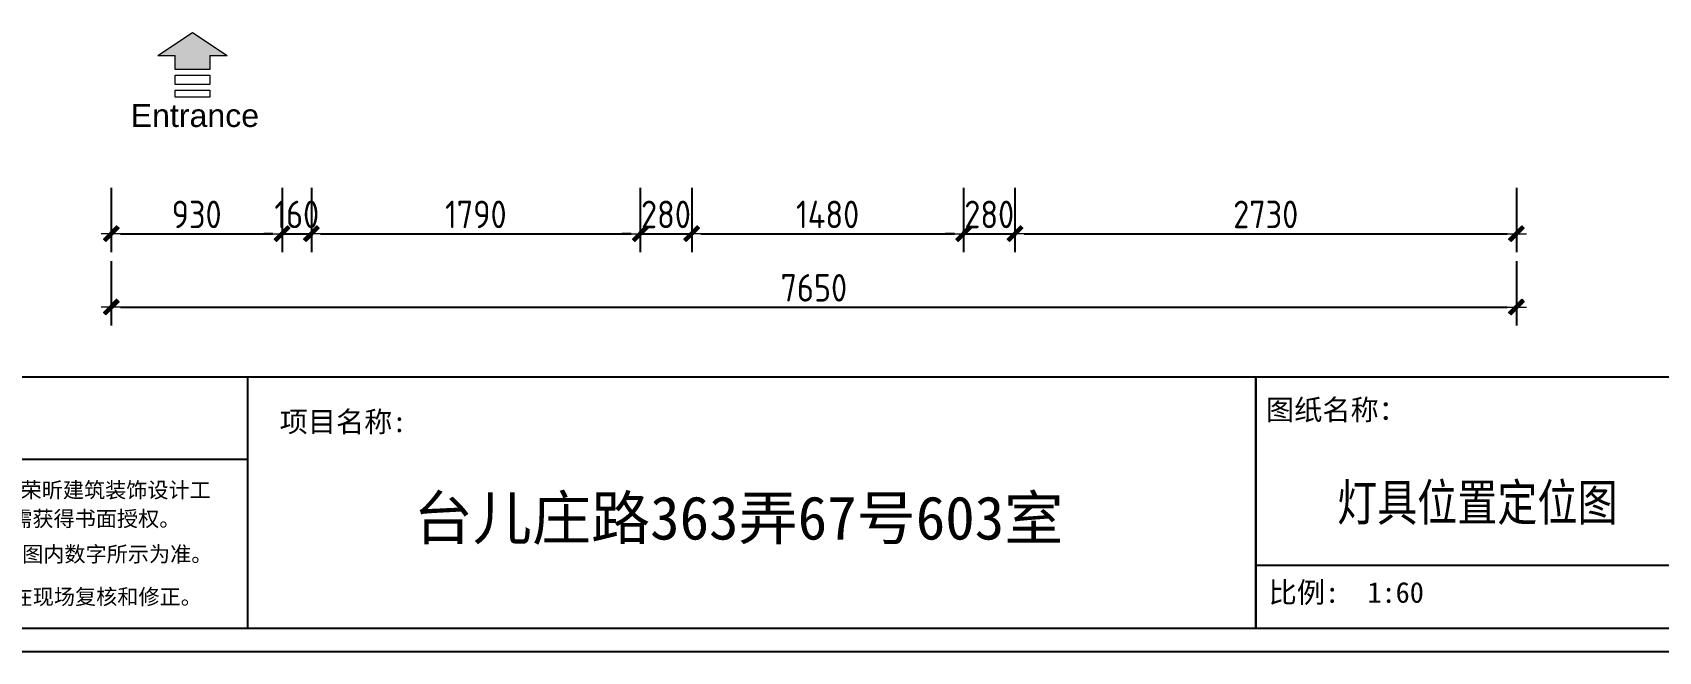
# Model space of a CAD drawing. Header units: millimetres. Extents: x -58733 to 427521, y -235734 to 553534.
# Drawn here: x 280357 to 289209, y -205312 to -201939 of the extents above; entities that cross this region are included whole.
import ezdxf

# ---------------------------------------------------------------- set-up
doc = ezdxf.new("R2010")
doc.units = ezdxf.units.MM
for name, color, linetype, lineweight in [('0－图框', 8, 'Continuous', 0), ('P－墙体', 255, 'Continuous', 15), ('墙体', 7, 'Continuous', 30)]:
    doc.layers.add(name, color=color, linetype=linetype, lineweight=lineweight)
doc.layers.add('图框', color=251, linetype='Continuous')
doc.layers.add('目录文字', color=8, linetype='Continuous')
doc.styles.add('-仿宋_GB2312', font='simsun.ttc', dxfattribs={"width": 0.8})
doc.styles.add('CCD_DIM', font='ARCHS.SHX')
doc.styles.get("Standard").update_dxf_attribs({"font": 'simsun.ttc'})
doc.styles.add('宋体', font='simsun.ttc', dxfattribs={"height": 120})
doc.styles.add('黑体', font='simhei.ttf')
doc.dimstyles.new('海龍1：50', dxfattribs={"dimscale": 50, "dimtxt": 3, "dimasz": 1, "dimexe": 2, "dimexo": 2, "dimgap": 0.6, "dimtad": 1, "dimdec": 0, "dimrnd": 5, "dimdsep": 46, "dimtxsty": 'CCD_DIM', "dimblk": 'WS-cj', "dimcen": 1, "dimclrd": 242, "dimclre": 242, "dimclrt": 2, "dimadec": 0, "dimazin": 2, "dimtfac": 1, "dimtdec": 0, "dimtix": 1, "dimtmove": 2, "dimatfit": 3, "dimldrblk": 'CCD_Leader_Arrow', "dimfxl": 5, "dimfxlon": 1, "dimtolj": 1, "dimarcsym": 0})

# ---------------------------------------------------------------- blocks, each defined once
blk = doc.blocks.new('图框1比60')
at = {"color": 8}
blk.add_line((176692.2, 45797.4), (176692.2, 44296.7), dxfattribs=at)
at = {"layer": '图框', "color": 8}
for p, q in [((161809.2, 45797.4), (185898.1, 45797.4)), ((161809.2, 45797.4), (185898.1, 45797.4)), ((170674.9, 45797.4), (170674.9, 44296.7)), ((176692.2, 45797.4), (176692.2, 44296.7)), ((170674.9, 45304.6), (166464.8, 45304.6)), ((179360, 44671.9), (176692.2, 44671.9)), ((161809.2, 44296.7), (185898.1, 44296.7))]:
    blk.add_line(p, q, dxfattribs=at)
at = {"layer": '图框', "color": 121}
blk.add_line((161669.6, 44157.2), (186037.7, 44157.2), dxfattribs=at)
at = {"layer": '目录文字', "color": 8, "width": 0.999898}
for s, height, style, p in [('图纸名称：', 123.34, '黑体', (176753.5, 45539.7)), ('项目名称:', 123.34, '黑体', (170865.8, 45468.1)), ('1. 本设计之知识产权属上海易路荣昕建筑装饰设计工', 92.507, '黑体', (167490.6, 45075.6)), ('台儿庄路363弄67号603室', 258.725, '宋体', (171665.9, 44826)), ('程有限公司任何复印或使用，均需获得书面授权。', 92.507, '黑体', (167497.9, 44904.2)), ('2. 切勿以此度量此图，一切应依图内数字所示为准。', 92.507, '黑体', (167500, 44692.7)), ('比例:  1:60', 123.79, '宋体', (176768.9, 44448.4)), ('3. 所有在图纸上表示的尺寸,须在现场复核和修正。', 92.507, '黑体', (167500.4, 44438.1))]:
    blk.add_text(s, height=height, dxfattribs=dict(at, style=style)).set_placement(p)
blk = doc.blocks.new('A$C79D64CA1')
at = {"layer": '0－图框'}
blk.add_hatch(color=6, dxfattribs=at).paths.add_polyline_path([(378, 226.8), (283.5, 226.8), (283.5, 151.2), (94.5, 151.2), (94.5, 226.8), (0, 226.8), (189, 352.8)])
at = {"layer": '0－图框', "color": 6}
for p, q in [((189, 352.8), (0, 226.8)), ((378, 226.8), (189, 352.8)), ((94.5, 226.8), (0, 226.8)), ((378, 226.8), (283.5, 226.8))]:
    blk.add_line(p, q, dxfattribs=at)
blk.add_lwpolyline([(94.5, 226.8), (94.5, 151.2), (283.5, 151.2), (283.5, 226.8)], dxfattribs=at)
for points in [[(283.5, 119.7), (94.5, 119.7), (94.5, 69.3), (283.5, 69.3)], [(283.5, 37.8), (94.5, 37.8), (94.5, 0), (283.5, 0)]]:
    blk.add_lwpolyline(points, close=True, dxfattribs=at)
blk = doc.blocks.new('gsdfgfsdg')
at = {"layer": '0－图框', "color": 7, "xscale": -1, "rotation": 270}
blk.add_blockref('A$C79D64CA1', (-31077.4, -43831.1), dxfattribs=at)
at = {"layer": '0－图框', "color": 7, "insert": (-31177.8, -43655.7), "char_height": 125, "width": 1449.584, "attachment_point": 5, "rotation": 270}
blk.add_mtext('{\\fArial|b0|i0|c0|p32;Entrance}', dxfattribs=at)
blk = doc.blocks.new('WS-cj')
blk.add_hatch(color=1).paths.add_polyline_path([(0.59, 0.82), (-0.82, -0.59), (-0.59, -0.82), (0.82, 0.59)])
at = {"color": 1, "linetype": 'ByBlock', "lineweight": 0}
for p, q in [((-1.1, 0), (0, 0)), ((0, 0), (1.1, 0))]:
    blk.add_line(p, q, dxfattribs=at)
at = {"color": 1}
blk.add_lwpolyline([(0.59, 0.82), (-0.82, -0.59), (-0.59, -0.82), (0.82, 0.59)], close=True, dxfattribs=at)
blk = doc.blocks.new('*D1081')
at = {"color": 242, "lineweight": -2}
for p, q in [((234773.4, -202785.2), (234773.4, -203135.2)), ((235703.4, -202785.2), (235703.4, -203135.2)), ((234823.4, -203035.2), (235653.4, -203035.2))]:
    blk.add_line(p, q, dxfattribs=at)
at = {"layer": 'Defpoints', "color": 0}
for p in [(234773.4, -202635.2), (235703.4, -202635.2), (235703.4, -203035.2)]:
    blk.add_point(p, dxfattribs=at)
at = {"color": 242, "lineweight": -2, "xscale": 50, "yscale": 50, "zscale": 50, "rotation": 180}
blk.add_blockref('WS-cj', (234773.4, -203035.2), dxfattribs=at)
at = {"color": 242, "lineweight": -2, "xscale": 50, "yscale": 50, "zscale": 50}
blk.add_blockref('WS-cj', (235703.4, -203035.2), dxfattribs=at)
at = {"color": 2, "insert": (235238.4, -202930.2), "char_height": 150, "attachment_point": 5, "style": 'CCD_DIM'}
blk.add_mtext('\\A1;930', dxfattribs=at)
blk = doc.blocks.new('CCD_Leader_Arrow')
at = {"color": 1, "linetype": 'ByBlock'}
blk.add_line((0, 0), (-1, 0), dxfattribs=at)
for points in [[(-0.86, 0.67), (-0.6, 0.85), (-0.24, 0), (0, 0)], [(-0.86, -0.67), (-0.6, -0.85), (-0.24, 0), (0, 0)]]:
    blk.add_solid(points, dxfattribs=at)
blk = doc.blocks.new('*D1082')
at = {"color": 242, "lineweight": -2}
for p, q in [((235703.4, -202785.2), (235703.4, -203135.2)), ((235863.4, -202785.2), (235863.4, -203135.2)), ((235653.4, -203035.2), (235603.4, -203035.2)), ((235703.4, -203035.2), (235863.4, -203035.2)), ((235913.4, -203035.2), (235963.4, -203035.2))]:
    blk.add_line(p, q, dxfattribs=at)
at = {"layer": 'Defpoints', "color": 0}
for p in [(235703.4, -202635.2), (235863.4, -202635.2), (235863.4, -203035.2)]:
    blk.add_point(p, dxfattribs=at)
at = {"color": 242, "lineweight": -2, "xscale": 50, "yscale": 50, "zscale": 50}
blk.add_blockref('WS-cj', (235703.4, -203035.2), dxfattribs=at)
at = {"color": 242, "lineweight": -2, "xscale": 50, "yscale": 50, "zscale": 50, "rotation": 180}
blk.add_blockref('WS-cj', (235863.4, -203035.2), dxfattribs=at)
at = {"color": 2, "insert": (235783.4, -202930.2), "char_height": 150, "attachment_point": 5, "style": 'CCD_DIM'}
blk.add_mtext('\\A1;160', dxfattribs=at)
blk = doc.blocks.new('*D1083')
at = {"color": 242, "lineweight": -2}
for p, q in [((235863.4, -202785.2), (235863.4, -203135.2)), ((237653.4, -202785.2), (237653.4, -203135.2)), ((235913.4, -203035.2), (237603.4, -203035.2))]:
    blk.add_line(p, q, dxfattribs=at)
at = {"layer": 'Defpoints', "color": 0}
for p in [(235863.4, -202635.2), (237653.4, -202635.2), (237653.4, -203035.2)]:
    blk.add_point(p, dxfattribs=at)
at = {"color": 242, "lineweight": -2, "xscale": 50, "yscale": 50, "zscale": 50, "rotation": 180}
blk.add_blockref('WS-cj', (235863.4, -203035.2), dxfattribs=at)
at = {"color": 242, "lineweight": -2, "xscale": 50, "yscale": 50, "zscale": 50}
blk.add_blockref('WS-cj', (237653.4, -203035.2), dxfattribs=at)
at = {"color": 2, "insert": (236758.4, -202930.2), "char_height": 150, "attachment_point": 5, "style": 'CCD_DIM'}
blk.add_mtext('\\A1;1790', dxfattribs=at)
blk = doc.blocks.new('*D1084')
at = {"color": 242, "lineweight": -2}
for p, q in [((237653.4, -202785.2), (237653.4, -203135.2)), ((237933.4, -202785.2), (237933.4, -203135.2)), ((237603.4, -203035.2), (237553.4, -203035.2)), ((237653.4, -203035.2), (237933.4, -203035.2)), ((237983.4, -203035.2), (238033.4, -203035.2))]:
    blk.add_line(p, q, dxfattribs=at)
at = {"layer": 'Defpoints', "color": 0}
for p in [(237653.4, -202635.2), (237933.4, -202635.2), (237933.4, -203035.2)]:
    blk.add_point(p, dxfattribs=at)
at = {"color": 242, "lineweight": -2, "xscale": 50, "yscale": 50, "zscale": 50}
blk.add_blockref('WS-cj', (237653.4, -203035.2), dxfattribs=at)
at = {"color": 242, "lineweight": -2, "xscale": 50, "yscale": 50, "zscale": 50, "rotation": 180}
blk.add_blockref('WS-cj', (237933.4, -203035.2), dxfattribs=at)
at = {"color": 2, "insert": (237793.4, -202930.2), "char_height": 150, "attachment_point": 5, "style": 'CCD_DIM'}
blk.add_mtext('\\A1;280', dxfattribs=at)
blk = doc.blocks.new('*D1085')
at = {"color": 242, "lineweight": -2}
for p, q in [((237933.4, -202785.2), (237933.4, -203135.2)), ((239413.4, -202785.2), (239413.4, -203135.2)), ((237983.4, -203035.2), (239363.4, -203035.2))]:
    blk.add_line(p, q, dxfattribs=at)
at = {"layer": 'Defpoints', "color": 0}
for p in [(237933.4, -202635.2), (239413.4, -202635.2), (239413.4, -203035.2)]:
    blk.add_point(p, dxfattribs=at)
at = {"color": 242, "lineweight": -2, "xscale": 50, "yscale": 50, "zscale": 50, "rotation": 180}
blk.add_blockref('WS-cj', (237933.4, -203035.2), dxfattribs=at)
at = {"color": 242, "lineweight": -2, "xscale": 50, "yscale": 50, "zscale": 50}
blk.add_blockref('WS-cj', (239413.4, -203035.2), dxfattribs=at)
at = {"color": 2, "insert": (238673.4, -202930.2), "char_height": 150, "attachment_point": 5, "style": 'CCD_DIM'}
blk.add_mtext('\\A1;1480', dxfattribs=at)
blk = doc.blocks.new('*D1086')
at = {"color": 242, "lineweight": -2}
for p, q in [((239413.4, -202785.2), (239413.4, -203135.2)), ((239693.4, -202785.2), (239693.4, -203135.2)), ((239363.4, -203035.2), (239313.4, -203035.2)), ((239413.4, -203035.2), (239693.4, -203035.2)), ((239743.4, -203035.2), (239793.4, -203035.2))]:
    blk.add_line(p, q, dxfattribs=at)
at = {"layer": 'Defpoints', "color": 0}
for p in [(239413.4, -202635.2), (239693.4, -202635.2), (239693.4, -203035.2)]:
    blk.add_point(p, dxfattribs=at)
at = {"color": 242, "lineweight": -2, "xscale": 50, "yscale": 50, "zscale": 50}
blk.add_blockref('WS-cj', (239413.4, -203035.2), dxfattribs=at)
at = {"color": 242, "lineweight": -2, "xscale": 50, "yscale": 50, "zscale": 50, "rotation": 180}
blk.add_blockref('WS-cj', (239693.4, -203035.2), dxfattribs=at)
at = {"color": 2, "insert": (239553.4, -202930.2), "char_height": 150, "attachment_point": 5, "style": 'CCD_DIM'}
blk.add_mtext('\\A1;280', dxfattribs=at)
blk = doc.blocks.new('*D1087')
at = {"color": 242, "lineweight": -2}
for p, q in [((239693.4, -202785.2), (239693.4, -203135.2)), ((242423.4, -202785.2), (242423.4, -203135.2)), ((239743.4, -203035.2), (242373.4, -203035.2))]:
    blk.add_line(p, q, dxfattribs=at)
at = {"layer": 'Defpoints', "color": 0}
for p in [(239693.4, -202635.2), (242423.4, -202635.2), (242423.4, -203035.2)]:
    blk.add_point(p, dxfattribs=at)
at = {"color": 242, "lineweight": -2, "xscale": 50, "yscale": 50, "zscale": 50, "rotation": 180}
blk.add_blockref('WS-cj', (239693.4, -203035.2), dxfattribs=at)
at = {"color": 242, "lineweight": -2, "xscale": 50, "yscale": 50, "zscale": 50}
blk.add_blockref('WS-cj', (242423.4, -203035.2), dxfattribs=at)
at = {"color": 2, "insert": (241058.4, -202930.2), "char_height": 150, "attachment_point": 5, "style": 'CCD_DIM'}
blk.add_mtext('\\A1;2730', dxfattribs=at)
blk = doc.blocks.new('*D1088')
at = {"color": 242, "lineweight": -2}
for p, q in [((234773.4, -203185.2), (234773.4, -203535.2)), ((242423.4, -203185.2), (242423.4, -203535.2)), ((234823.4, -203435.2), (242373.4, -203435.2))]:
    blk.add_line(p, q, dxfattribs=at)
at = {"layer": 'Defpoints', "color": 0}
for p in [(234773.4, -202635.2), (242423.4, -202635.2), (242423.4, -203435.2)]:
    blk.add_point(p, dxfattribs=at)
at = {"color": 242, "lineweight": -2, "xscale": 50, "yscale": 50, "zscale": 50, "rotation": 180}
blk.add_blockref('WS-cj', (234773.4, -203435.2), dxfattribs=at)
at = {"color": 242, "lineweight": -2, "xscale": 50, "yscale": 50, "zscale": 50}
blk.add_blockref('WS-cj', (242423.4, -203435.2), dxfattribs=at)
at = {"color": 2, "insert": (238598.4, -203330.2), "char_height": 150, "attachment_point": 5, "style": 'CCD_DIM'}
blk.add_mtext('\\A1;7650', dxfattribs=at)
blk = doc.blocks.new('天花图')
at = {"layer": 'P－墙体', "rotation": 90}
blk.add_blockref('gsdfgfsdg', (191573.2, -171214.5), dxfattribs=at)
for base, p1, p2, picture, middle in [((235703.4, -203035.2), (234773.4, -202635.2), (235703.4, -202635.2), '*D1081', (235238.4, -202930.2)), ((242423.4, -203435.2), (234773.4, -202635.2), (242423.4, -202635.2), '*D1088', (238598.4, -203330.2)), ((235863.4, -203035.2), (235703.4, -202635.2), (235863.4, -202635.2), '*D1082', (235783.4, -202930.2)), ((237653.4, -203035.2), (235863.4, -202635.2), (237653.4, -202635.2), '*D1083', (236758.4, -202930.2)), ((237933.4, -203035.2), (237653.4, -202635.2), (237933.4, -202635.2), '*D1084', (237793.4, -202930.2)), ((239413.4, -203035.2), (237933.4, -202635.2), (239413.4, -202635.2), '*D1085', (238673.4, -202930.2)), ((239693.4, -203035.2), (239413.4, -202635.2), (239693.4, -202635.2), '*D1086', (239553.4, -202930.2)), ((242423.4, -203035.2), (239693.4, -202635.2), (242423.4, -202635.2), '*D1087', (241058.4, -202930.2))]:
    dim = blk.add_linear_dim(base=base, p1=p1, p2=p2, dimstyle='海龍1：50')
    dim.commit()
    dim.dimension.update_dxf_attribs({"geometry": picture, "text_midpoint": middle})

msp = doc.modelspace()

# ---------------------------------------------------------------- block references
msp.add_blockref('天花图', (46012.4, 0))
at = {"layer": '墙体', "color": 0, "xscale": 0.9120113186390109, "yscale": 0.9120113186390109, "zscale": 0.9120113186390109}
msp.add_blockref('图框1比60', (125871.1, -245583.6), dxfattribs=at)

# ---------------------------------------------------------------- texts
at = {"layer": '目录文字', "insert": (287458.9, -204399.6), "char_height": 200, "width": 2602.75, "attachment_point": 1, "style": '-仿宋_GB2312'}
msp.add_mtext('灯具位置定位图', dxfattribs=at)

doc.saveas('drawing.dxf')
